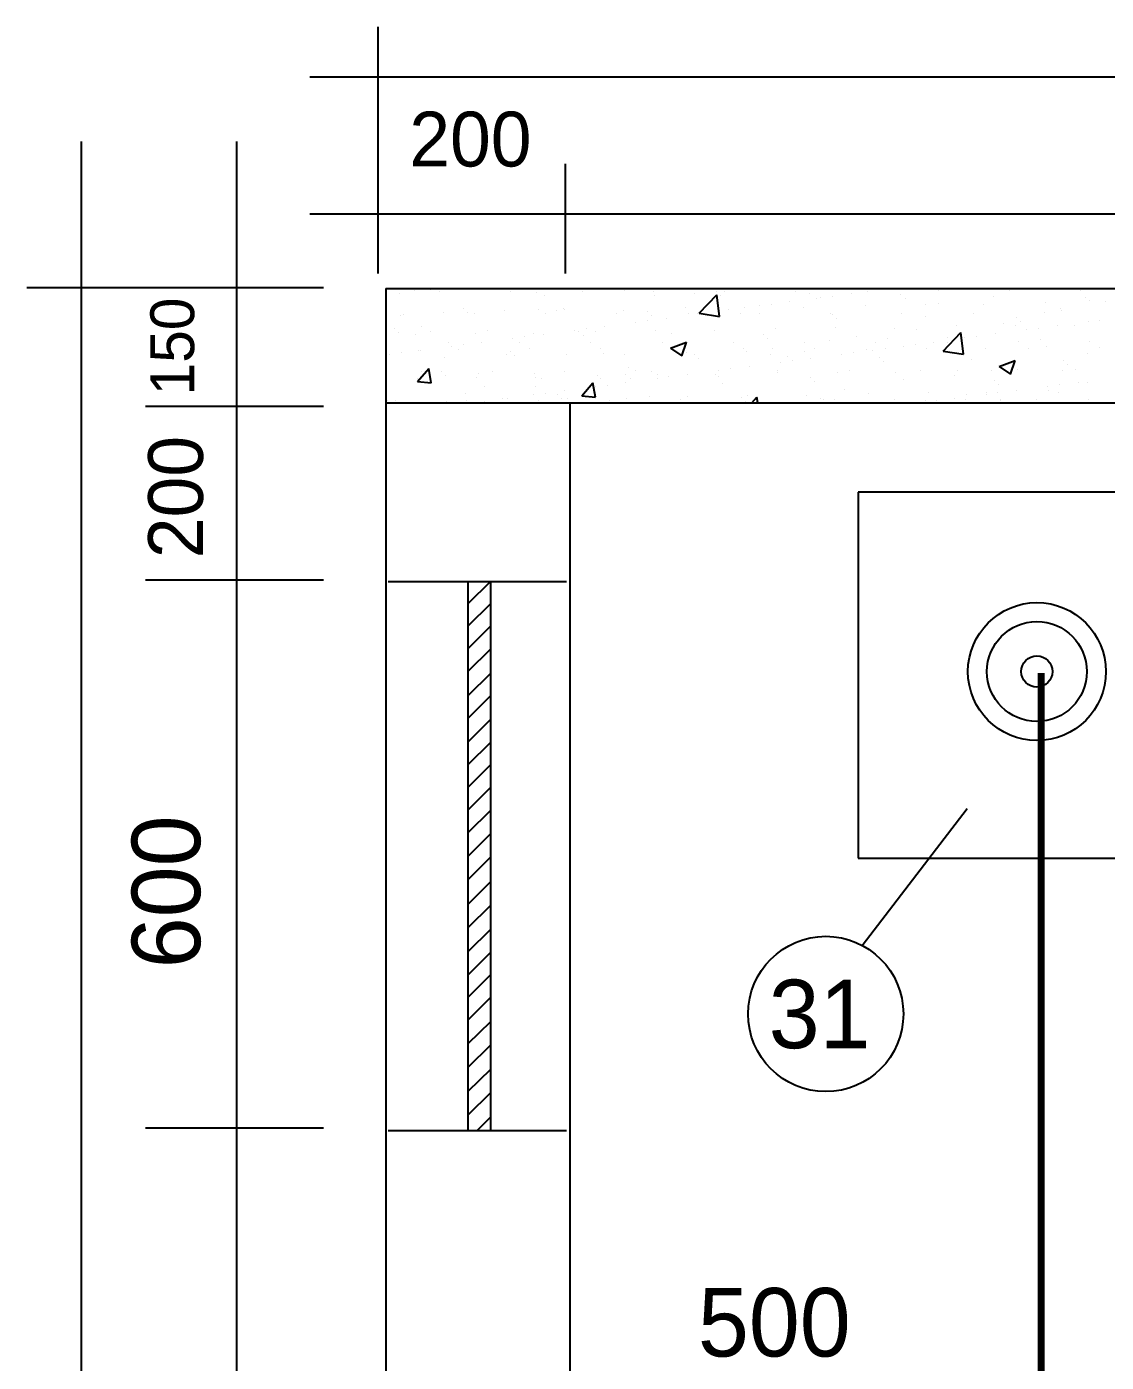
# Model space of a CAD drawing. Extents: x 0.013 to 0.842, y 0.009 to 0.544.
# Drawn here: x 0.2132 to 0.23684, y 0.16867 to 0.19792 of the extents above; entities that cross this region are included whole.
import ezdxf

# ---------------------------------------------------------------- set-up
doc = ezdxf.new("R2010")
doc.units = 0
doc.header["$LTSCALE"] = 250
doc.header["$MEASUREMENT"] = 0
doc.layers.get('0').update_dxf_attribs({"linetype": 'CONTINUOUS'})
doc.layers.add('DETALHES-DIVERSOS', color=7, linetype='CONTINUOUS')
doc.styles.add('ROMANS', font='TXT', dxfattribs={"height": 100})

# ---------------------------------------------------------------- blocks, each defined once
blk = doc.blocks.new('*X1')
at = {"color": 0}
for p, q in [((74979.23755060902, 56743.52840156615), (74979.23755060902, 56743.52840156615)), ((75049.27228820208, 56744.04894560578), (75049.27228820208, 56744.04894560578)), ((75240.99666199375, 56746.86720480563), (75240.99666199375, 56746.86720480563)), ((75402.43864611826, 56736.18298214842), (75402.43864611826, 56736.18298214842)), ((75494.75923000855, 56749.31298361995), (75494.75923000855, 56749.31298361995)), ((75496.8056233263, 56745.64029732755), (75496.8056233263, 56745.64029732755)), ((75713.8528322934, 56736.74888750211), (75713.8528322934, 56736.74888750211)), ((75900.80254962963, 56740.47114042433), (75900.80254962963, 56740.47114042433)), ((76025.26701846856, 56737.3147928558), (76025.26701846856, 56737.3147928558)), ((76300.94765055623, 56737.03401888964), (76300.94765055623, 56737.03401888964)), ((76336.6812046437, 56737.88069820951), (76336.6812046437, 56737.88069820951)), ((76648.09539081885, 56738.44660356321), (76648.09539081885, 56738.44660356321)), ((76959.50957699402, 56739.01250891689), (76959.50957699402, 56739.01250891689)), ((77025.71285657922, 56745.33722858477), (77025.71285657922, 56745.33722858477)), ((77270.92376316914, 56739.5784142706), (77270.92376316914, 56739.5784142706)), ((77582.3379493443, 56740.14431962428), (77582.3379493443, 56740.14431962428)), ((77893.75213551946, 56740.71022497798), (77893.75213551946, 56740.71022497798)), ((74913.44434219386, 56726.16685727163), (74913.44434219386, 56726.16685727163)), ((75091.02445994312, 56735.61707679471), (75091.02445994312, 56735.61707679471)), ((75513.19116342881, 56732.42322842956), (75513.19116342881, 56732.42322842956)), ((76319.3795839765, 56720.14426369924), (76319.3795839765, 56720.14426369924)), ((76539.40915207536, 56681.31413130083), (76539.40915207536, 56681.31413130083)), ((76620.70763070801, 56692.01727906288), (76620.70763070801, 56692.01727906288)), ((76706.9909701773, 56728.19217569403), (76706.9909701773, 56728.19217569403)), ((76756.53557671623, 56709.89936739703), (76756.53557671623, 56709.89936739703)), ((76808.58643193835, 56716.75199248858), (76808.58643193835, 56716.75199248858)), ((76889.88491057101, 56727.45514025063), (76889.88491057101, 56727.45514025063)), ((77107.13607110392, 56724.75505415934), (77107.13607110392, 56724.75505415934)), ((77125.56800452418, 56707.86529896895), (77125.56800452418, 56707.86529896895)), ((77213.28981533695, 56680.13275136873), (77213.28981533695, 56680.13275136873)), ((77469.0987766695, 56678.90584389066), (77469.0987766695, 56678.90584389066)), ((77513.179390725, 56715.91321096373), (77513.179390725, 56715.91321096373)), ((77739.1880981273, 56688.63664213474), (77739.1880981273, 56688.63664213474)), ((77913.32449165158, 56712.47608942904), (77913.32449165158, 56712.47608942904)), ((77931.75642507184, 56695.58633423864), (77931.75642507184, 56695.58633423864)), ((78000.94720951203, 56691.97544537423), (78000.94720951203, 56691.97544537423)), ((74931.42073401426, 56638.33724193859), (74931.42073401426, 56638.33724193859)), ((75106.12659414424, 56643.37776187415), (75106.12659414424, 56643.37776187415)), ((75194.14656955133, 56661.54542712653), (75194.14656955133, 56661.54542712653)), ((75212.57850297159, 56644.65567193613), (75212.57850297159, 56644.65567193613)), ((75242.83492018943, 56638.90314729228), (75242.83492018943, 56638.90314729228)), ((75376.21591560204, 56653.10856011823), (75376.21591560204, 56653.10856011823)), ((75554.24910636457, 56639.46905264599), (75554.24910636457, 56639.46905264599)), ((75600.18988917241, 56652.70358393091), (75600.18988917241, 56652.70358393091)), ((75637.97502698677, 56656.44736335772), (75637.97502698677, 56656.44736335772)), ((75865.66329253971, 56640.03495799968), (75865.66329253971, 56640.03495799968)), ((75893.78398831932, 56655.22045587965), (75893.78398831932, 56655.22045587965)), ((76000.334990099, 56649.26646239621), (76000.334990099, 56649.26646239621)), ((76018.76692351926, 56632.37670720582), (76018.76692351926, 56632.37670720582)), ((76082.35307098208, 56621.1415566874), (76082.35307098208, 56621.1415566874)), ((76163.87330977712, 56664.95125412374), (76163.87330977712, 56664.95125412374)), ((76177.07747871487, 56640.60086335337), (76177.07747871487, 56640.60086335337)), ((76218.18101699029, 56639.02364502155), (76218.18101699029, 56639.02364502155)), ((76351.53035084502, 56656.57941787513), (76351.53035084502, 56656.57941787513)), ((76406.3783097201, 56640.4246192006), (76406.3783097201, 56640.4246192006)), ((76425.63242116186, 56668.29005736322), (76425.63242116186, 56668.29005736322)), ((76487.35829685323, 56674.46150620928), (76487.35829685323, 56674.46150620928)), ((76488.49166489001, 56641.16676870708), (76488.49166489001, 56641.16676870708)), ((76681.44138249442, 56667.06314988515), (76681.44138249442, 56667.06314988515)), ((76799.90585106517, 56641.73267406078), (76799.90585106517, 56641.73267406078)), ((76806.52341064667, 56636.98749766591), (76806.52341064667, 56636.98749766591)), ((76824.95534406693, 56620.09774247552), (76824.95534406693, 56620.09774247552)), ((76951.5307039522, 56676.79394812924), (76951.5307039522, 56676.79394812924)), ((77111.32003724034, 56642.29857941446), (77111.32003724034, 56642.29857941446)), ((77212.56673026778, 56628.1456544703), (77212.56673026778, 56628.1456544703)), ((77422.73422341545, 56642.86448476816), (77422.73422341545, 56642.86448476816)), ((77612.71183119436, 56624.70853293561), (77612.71183119436, 56624.70853293561)), ((77734.14840959062, 56643.43039012185), (77734.14840959062, 56643.43039012185)), ((74893.53390909411, 56573.77787063311), (74893.53390909411, 56573.77787063311)), ((75299.57722871519, 56564.93602743748), (75299.57722871519, 56564.93602743748)), ((75679.8264572643, 56568.14792264605), (75679.8264572643, 56568.14792264605)), ((75699.72232964178, 56561.49890590279), (75699.72232964178, 56561.49890590279)), ((75731.87731248642, 56575.0005477376), (75731.87731248642, 56575.0005477376)), ((75773.19428059505, 56562.68871867032), (75773.19428059505, 56562.68871867032)), ((75813.17579111908, 56585.70369549965), (75813.17579111908, 56585.70369549965)), ((75949.00373712729, 56603.5857838338), (75949.00373712729, 56603.5857838338)), ((76001.05459234942, 56610.43840892535), (76001.05459234942, 56610.43840892535)), ((76034.9533919798, 56566.02752190983), (76034.9533919798, 56566.02752190983)), ((76290.76235331236, 56564.80061443174), (76290.76235331236, 56564.80061443174)), ((76560.85167477015, 56574.53141267582), (76560.85167477015, 56574.53141267582)), ((76822.61078615488, 56577.87021591533), (76822.61078615488, 56577.87021591533)), ((77078.41974748744, 56576.64330843725), (77078.41974748744, 56576.64330843725)), ((77348.50906894523, 56586.37410668133), (77348.50906894523, 56586.37410668133)), ((77610.26818032998, 56589.71290992083), (77610.26818032998, 56589.71290992083)), ((77631.14376461462, 56607.81877774522), (77631.14376461462, 56607.81877774522)), ((77656.26702564141, 56569.43620562502), (77656.26702564141, 56569.43620562502)), ((77708.31788086354, 56576.28883071657), (77708.31788086354, 56576.28883071657)), ((77789.6163594962, 56586.99197847862), (77789.6163594962, 56586.99197847862)), ((77866.07714166252, 56588.48600244275), (77866.07714166252, 56588.48600244275)), ((77925.44430550441, 56604.87406681276), (77925.44430550441, 56604.87406681276)), ((77977.49516072654, 56611.72669190432), (77977.49516072654, 56611.72669190432)), ((74911.96584251437, 56556.88811544271), (74911.96584251437, 56556.88811544271)), ((74985.53688641997, 56550.84602466482), (74985.53688641997, 56550.84602466482)), ((75129.61772378029, 56512.07183397708), (75129.61772378029, 56512.07183397708)), ((75193.52275276043, 56504.12482536211), (75193.52275276043, 56504.12482536211)), ((75247.29599780471, 56554.18482790431), (75247.29599780471, 56554.18482790431)), ((75274.82123139309, 56514.82797312416), (75274.82123139309, 56514.82797312416)), ((75410.6491774013, 56532.7100614583), (75410.6491774013, 56532.7100614583)), ((75441.03190995546, 56512.63773933078), (75441.03190995546, 56512.63773933078)), ((75462.70003262343, 56539.56268654986), (75462.70003262343, 56539.56268654986)), ((75503.10495913726, 56552.95792042624), (75503.10495913726, 56552.95792042624)), ((75543.99851125608, 56550.2658343119), (75543.99851125608, 56550.2658343119)), ((75718.15426306204, 56544.6091507124), (75718.15426306204, 56544.6091507124)), ((75752.4460961306, 56513.20364468449), (75752.4460961306, 56513.20364468449)), ((76063.86028230574, 56513.76955003817), (76063.86028230574, 56513.76955003817)), ((76105.76564926286, 56552.65706270717), (76105.76564926286, 56552.65706270717)), ((76375.2744684809, 56514.33545539187), (76375.2744684809, 56514.33545539187)), ((76505.91075018946, 56549.21994117248), (76505.91075018946, 56549.21994117248)), ((76524.34268360972, 56532.33018598209), (76524.34268360972, 56532.33018598209)), ((76686.68865465604, 56514.90136074558), (76686.68865465604, 56514.90136074558)), ((76911.95406981053, 56540.37809797687), (76911.95406981053, 56540.37809797687)), ((76998.1028408312, 56515.46726609927), (76998.1028408312, 56515.46726609927)), ((77169.96332113759, 56505.4131083411), (77169.96332113759, 56505.4131083411)), ((77251.26179977025, 56516.11625610315), (77251.26179977025, 56516.11625610315)), ((77309.51702700637, 56516.03317145296), (77309.51702700637, 56516.03317145296)), ((77312.09917073714, 56536.94097644219), (77312.09917073714, 56536.94097644219)), ((77330.5311041574, 56520.05122125179), (77330.5311041574, 56520.05122125179)), ((77387.08974577842, 56533.99834443727), (77387.08974577842, 56533.99834443727)), ((77439.14060100054, 56540.85096952882), (77439.14060100054, 56540.85096952882)), ((77520.4390796332, 56551.55411729087), (77520.4390796332, 56551.55411729087)), ((77620.93121318148, 56516.59907680666), (77620.93121318148, 56516.59907680666)), ((77718.14249035822, 56528.09913324657), (77718.14249035822, 56528.09913324657)), ((77932.34539935665, 56517.16498216035), (77932.34539935665, 56517.16498216035)), ((74856.61696862265, 56451.92229245091), (74856.61696862265, 56451.92229245091)), ((74860.37310989578, 56484.64094820605), (74860.37310989578, 56484.64094820605)), ((74872.2946176753, 56461.83433908281), (74872.2946176753, 56461.83433908281)), ((74924.34547289743, 56468.68696417436), (74924.34547289743, 56468.68696417436)), ((74998.96456825797, 56477.16847094407), (74998.96456825797, 56477.16847094407)), ((75005.64395153009, 56479.39011193641), (75005.64395153009, 56479.39011193641)), ((75112.4259299552, 56450.69538497283), (75112.4259299552, 56450.69538497283)), ((75141.4718975383, 56497.27220027056), (75141.4718975383, 56497.27220027056)), ((75171.78729607094, 56485.20685355974), (75171.78729607094, 56485.20685355974)), ((75382.51525141299, 56460.42618321691), (75382.51525141299, 56460.42618321691)), ((75399.10966918456, 56473.73134940937), (75399.10966918456, 56473.73134940937)), ((75417.54160260482, 56456.84159421897), (75417.54160260482, 56456.84159421897)), ((75483.2014822461, 56485.77275891344), (75483.2014822461, 56485.77275891344)), ((75644.27436279773, 56463.76498645641), (75644.27436279773, 56463.76498645641)), ((75794.61566842125, 56486.33866426715), (75794.61566842125, 56486.33866426715)), ((75805.15298880564, 56464.88950621375), (75805.15298880564, 56464.88950621375)), ((75900.08332413029, 56462.53807897834), (75900.08332413029, 56462.53807897834)), ((76170.17264558809, 56472.26887722241), (76170.17264558809, 56472.26887722241)), ((76205.29808973223, 56461.45238467907), (76205.29808973223, 56461.45238467907)), ((76223.73002315249, 56444.56262948868), (76223.73002315249, 56444.56262948868)), ((76417.44404077154, 56487.47047497453), (76417.44404077154, 56487.47047497453)), ((76431.93175697283, 56475.60768046191), (76431.93175697283, 56475.60768046191)), ((76611.34140935332, 56452.61054148344), (76611.34140935332, 56452.61054148344)), ((76687.74071830537, 56474.38077298384), (76687.74071830537, 56474.38077298384)), ((76712.90724004425, 56445.24053372765), (76712.90724004425, 56445.24053372765)), ((76728.85822694669, 56488.03638032824), (76728.85822694669, 56488.03638032824)), ((76848.73518605246, 56463.1226220618), (76848.73518605246, 56463.1226220618)), ((76900.7860412746, 56469.97524715335), (76900.7860412746, 56469.97524715335)), ((76957.83003976317, 56484.11157122792), (76957.83003976317, 56484.11157122792)), ((76982.08451990725, 56480.6783949154), (76982.08451990725, 56480.6783949154)), ((77011.4865102799, 56449.17341994875), (77011.4865102799, 56449.17341994875)), ((77040.27241312184, 56488.60228568193), (77040.27241312184, 56488.60228568193)), ((77117.91246591546, 56498.56048324954), (77117.91246591546, 56498.56048324954)), ((77219.58915114791, 56487.45037446741), (77219.58915114791, 56487.45037446741)), ((77475.39811248047, 56486.22346698934), (77475.39811248047, 56486.22346698934)), ((77663.10078547212, 56489.73409638932), (77663.10078547212, 56489.73409638932)), ((77745.48743393825, 56495.95426523342), (77745.48743393825, 56495.95426523342)), ((77974.5149716473, 56490.30000174301), (77974.5149716473, 56490.30000174301)), ((75012.1835701421, 56387.92701870362), (75012.1835701421, 56387.92701870362)), ((75098.49700872734, 56385.96379291595), (75098.49700872734, 56385.96379291595)), ((75323.59775631725, 56388.49292405731), (75323.59775631725, 56388.49292405731)), ((75635.01194249242, 56389.05882941101), (75635.01194249242, 56389.05882941101)), ((75946.42612866756, 56389.62473476471), (75946.42612866756, 56389.62473476471)), ((76310.38062632647, 56392.2468996863), (76310.38062632647, 56392.2468996863)), ((76362.4314815486, 56399.09952477786), (76362.4314815486, 56399.09952477786)), ((76443.72996018126, 56409.8026725399), (76443.72996018126, 56409.8026725399)), ((76569.25450101786, 56390.7565454721), (76569.25450101786, 56390.7565454721)), ((76579.55790618947, 56427.68476087405), (76579.55790618947, 56427.68476087405)), ((76631.6087614116, 56434.5373859656), (76631.6087614116, 56434.5373859656)), ((76880.668687193, 56391.32245082581), (76880.668687193, 56391.32245082581)), ((77029.91844370015, 56432.28366475836), (77029.91844370015, 56432.28366475836)), ((77192.08287336816, 56391.8883561795), (77192.08287336816, 56391.8883561795)), ((77354.8084047562, 56393.69172978002), (77354.8084047562, 56393.69172978002)), ((77417.52982990097, 56440.33157675316), (77417.52982990097, 56440.33157675316)), ((77503.49705954333, 56392.4542615332), (77503.49705954333, 56392.4542615332)), ((77616.56751614093, 56397.0305330195), (77616.56751614093, 56397.0305330195)), ((77814.91124571844, 56393.02016688689), (77814.91124571844, 56393.02016688689)), ((77817.67493082759, 56436.89445521845), (77817.67493082759, 56436.89445521845)), ((77836.10686424785, 56420.00470002806), (77836.10686424785, 56420.00470002806)), ((77872.37647747349, 56395.80362554144), (77872.37647747349, 56395.80362554144)), ((74991.83622223092, 56358.16364776351), (74991.83622223092, 56358.16364776351)), ((75116.9289421476, 56369.07403772556), (75116.9289421476, 56369.07403772556)), ((75253.59533361567, 56361.502451003), (75253.59533361567, 56361.502451003)), ((75504.54032834842, 56377.12194972033), (75504.54032834842, 56377.12194972033)), ((75509.40429494822, 56360.27554352493), (75509.40429494822, 56360.27554352493)), ((75779.49361640602, 56370.00634176902), (75779.49361640602, 56370.00634176902)), ((75824.0769218226, 56328.22380240236), (75824.0769218226, 56328.22380240236)), ((75904.685429275, 56373.68482818564), (75904.685429275, 56373.68482818564)), ((75905.37540045526, 56338.92695016441), (75905.37540045526, 56338.92695016441)), ((75923.11736269527, 56356.79507299524), (75923.11736269527, 56356.79507299524)), ((76041.20334646347, 56356.80903849856), (76041.20334646347, 56356.80903849856)), ((76041.25272779075, 56373.3451450085), (76041.25272779075, 56373.3451450085)), ((76093.2542016856, 56363.66166359011), (76093.2542016856, 56363.66166359011)), ((76174.55268031826, 56374.36481135216), (76174.55268031826, 56374.36481135216)), ((76297.06168912332, 56372.11823753043), (76297.06168912332, 56372.11823753043)), ((76310.72874889609, 56364.84298499003), (76310.72874889609, 56364.84298499003)), ((76567.1510105811, 56381.84903577452), (76567.1510105811, 56381.84903577452)), ((76710.87384982269, 56361.40586345532), (76710.87384982269, 56361.40586345532)), ((76729.30578324295, 56344.51610826493), (76729.30578324295, 56344.51610826493)), ((76828.91012196585, 56385.187839014), (76828.91012196585, 56385.187839014)), ((77084.7190832984, 56383.96093153593), (77084.7190832984, 56383.96093153593)), ((77116.91716944375, 56352.56402025971), (77116.91716944375, 56352.56402025971)), ((77517.06227037034, 56349.12689872504), (77517.06227037034, 56349.12689872504)), ((77535.4942037906, 56332.23714353465), (77535.4942037906, 56332.23714353465)), ((77800.51749019977, 56329.51208538135), (77800.51749019977, 56329.51208538135)), ((77881.81596883242, 56340.2152331434), (77881.81596883242, 56340.2152331434)), ((77923.10558999145, 56340.28505552941), (77923.10558999145, 56340.28505552941)), ((75203.9276678912, 56289.35439322691), (75203.9276678912, 56289.35439322691)), ((75502.8487867375, 56285.93331612307), (75502.8487867375, 56285.93331612307)), ((75554.89964195962, 56292.78594121462), (75554.89964195962, 56292.78594121462)), ((75604.07276881779, 56285.91727169221), (75604.07276881779, 56285.91727169221)), ((75622.50470223805, 56269.02751650182), (75622.50470223805, 56269.02751650182)), ((75636.19812059228, 56303.48908897667), (75636.19812059228, 56303.48908897667)), ((75650.5736986087, 56271.0826095551), (75650.5736986087, 56271.0826095551)), ((75772.02606660048, 56321.37117731081), (75772.02606660048, 56321.37117731081)), ((75906.38265994124, 56269.85570207702), (75906.38265994124, 56269.85570207702)), ((76010.11608843887, 56277.0754284966), (76010.11608843887, 56277.0754284966)), ((76176.47198139905, 56279.5865003211), (76176.47198139905, 56279.5865003211)), ((76410.26118936545, 56273.63830696191), (76410.26118936545, 56273.63830696191)), ((76438.23109278378, 56282.9253035606), (76438.23109278378, 56282.9253035606)), ((76694.04005411634, 56281.69839608252), (76694.04005411634, 56281.69839608252)), ((76964.12937557414, 56291.42919432661), (76964.12937557414, 56291.42919432661)), ((77225.88848695888, 56294.7679975661), (77225.88848695888, 56294.7679975661)), ((77343.46140910643, 56269.3395107679), (77343.46140910643, 56269.3395107679)), ((77479.28935511464, 56287.22159910205), (77479.28935511464, 56287.22159910205)), ((77481.69744829142, 56293.54109008802), (77481.69744829142, 56293.54109008802)), ((77531.34021033677, 56294.0742241936), (77531.34021033677, 56294.0742241936)), ((77612.63868896943, 56304.77737195565), (77612.63868896943, 56304.77737195565)), ((77748.46663497764, 56322.6594602898), (77748.46663497764, 56322.6594602898)), ((77751.78676974922, 56303.27188833211), (77751.78676974922, 56303.27188833211)), ((74862.9163044336, 56259.2399155496), (74862.9163044336, 56259.2399155496)), ((74898.966373733, 56261.0957053884), (74898.966373733, 56261.0957053884)), ((75118.72526576616, 56258.01300807152), (75118.72526576616, 56258.01300807152)), ((75210.38055990814, 56261.66161074211), (75210.38055990814, 56261.66161074211)), ((75233.6715068745, 56250.49545493532), (75233.6715068745, 56250.49545493532)), ((75285.72236209663, 56257.34808002687), (75285.72236209663, 56257.34808002687)), ((75367.02084072928, 56268.05122778892), (75367.02084072928, 56268.05122778892)), ((75388.81458722395, 56267.7438063156), (75388.81458722395, 56267.7438063156)), ((75521.79474608328, 56262.22751609581), (75521.79474608328, 56262.22751609581)), ((75833.20893225845, 56262.79342144951), (75833.20893225845, 56262.79342144951)), ((76144.62311843359, 56263.35932680321), (76144.62311843359, 56263.35932680321)), ((76428.69312278571, 56256.74855177152), (76428.69312278571, 56256.74855177152)), ((76767.45149078389, 56264.49113751059), (76767.45149078389, 56264.49113751059)), ((76816.30450898655, 56264.79646376628), (76816.30450898655, 56264.79646376628)), ((77078.86567695903, 56265.0570428643), (77078.86567695903, 56265.0570428643)), ((77210.11207525164, 56251.7837379143), (77210.11207525164, 56251.7837379143)), ((77216.44960991312, 56261.3593422316), (77216.44960991312, 56261.3593422316)), ((77262.16293047377, 56258.63636300585), (77262.16293047377, 56258.63636300585)), ((77390.27986313419, 56265.622948218), (77390.27986313419, 56265.622948218)), ((77622.4929295342, 56252.517499036), (77622.4929295342, 56252.517499036)), ((77701.69404930936, 56266.18885357169), (77701.69404930936, 56266.18885357169))]:
    blk.add_line(p, q, dxfattribs=at)
blk = doc.blocks.new('*X0')
at = {"color": 0}
for p, q in [((75549.23070079683, 56717.37844362852), (75549.23070079683, 56717.37844362852)), ((76028.13288406533, 56720.62186421183), (76028.13288406533, 56720.62186421183)), ((76203.9032056837, 56729.83177379832), (76203.9032056837, 56729.83177379832)), ((76224.71753090627, 56641.8923851812), (76302.60602633748, 56723.06893524009)), ((76313.6979786585, 56628.04256061857), (76302.64979419208, 56723.01237051329)), ((76737.7256418561, 56707.27690206392), (76737.7256418561, 56707.27690206392)), ((77271.54807802851, 56684.72203032955), (77271.54807802851, 56684.72203032955)), ((74917.68032410172, 56634.23325918434), (74917.68032410172, 56634.23325918434)), ((75523.02636151273, 56656.60326632945), (75523.02636151273, 56656.60326632945)), ((75632.74518204265, 56664.21610572413), (75632.74518204265, 56664.21610572413)), ((76224.71752946157, 56641.8924039804), (76313.65428351857, 56628.09915281158)), ((77805.37051420091, 56662.16715859518), (77805.37051420091, 56662.16715859518)), ((77807.40544582829, 56654.89483856176), (77807.40544582829, 56654.89483856176)), ((75009.58962888707, 56586.19267344249), (75009.58962888707, 56586.19267344249)), ((75049.55901270028, 56564.11112339182), (75049.55901270028, 56564.11112339182)), ((77175.85506913318, 56571.74965411758), (77175.85506913318, 56571.74965411758)), ((77553.90316660413, 56597.13350475438), (77553.90316660413, 56597.13350475438)), ((76099.90520445142, 56488.88200409277), (76169.92373643871, 56515.75960030867)), ((76149.69084870839, 56455.27083713782), (76169.96717290494, 56515.69998985662)), ((76797.12313208838, 56521.88864868952), (76797.12313208838, 56521.88864868952)), ((77048.79664405153, 56533.114906872), (77048.79664405153, 56533.114906872)), ((77291.95857953191, 56476.37337085218), (77369.84707496312, 56557.54992091106)), ((77380.93887839114, 56462.52287965701), (77369.89069392472, 56557.49268955173)), ((76099.90523720252, 56488.88199175211), (76149.64749155582, 56455.33041754387)), ((76535.35991142587, 56462.70431398505), (76535.35991142587, 56462.70431398505)), ((76546.78330459149, 56488.93078515396), (76546.78330459149, 56488.93078515396)), ((77291.95857814548, 56476.37338995459), (77380.89533220248, 56462.58013878577)), ((77924.20253262525, 56467.97225012357), (77924.20253262525, 56467.97225012357)), ((74994.61871464738, 56343.32303922838), (75042.82778537387, 56400.77637246231)), ((75054.43373059423, 56338.03459919163), (75042.87116874347, 56400.71728407896)), ((75915.23292789637, 56405.78560070978), (75915.23292789637, 56405.78560070978)), ((76015.97302874803, 56387.72801038051), (76015.97302874803, 56387.72801038051)), ((77537.03464041736, 56408.79426801819), (77607.05317240465, 56435.67186423409)), ((77537.03467360335, 56408.79425580108), (77586.77692795666, 56375.24268159284)), ((77586.82020851434, 56375.18197707489), (77607.0965327109, 56435.61112979369)), ((74994.61874064786, 56343.32305632503), (75054.39042253337, 56338.09371176016)), ((75260.28122490052, 56378.40269449091), (75260.28122490052, 56378.40269449091)), ((75536.50099085158, 56355.92459528172), (75536.50099085158, 56355.92459528172)), ((75711.87889724814, 56280.57090424579), (75760.08796797463, 56338.02423747972)), ((75771.69385850818, 56275.28190096971), (75760.13129665742, 56337.96458585703)), ((75794.10366107294, 56355.84782275655), (75794.10366107294, 56355.84782275655)), ((76327.92609724532, 56333.29295102218), (76327.92609724532, 56333.29295102218)), ((77341.01636328285, 56367.86726779126), (77341.01636328285, 56367.86726779126)), ((75286.16116335469, 56322.96673174616), (75286.16116335469, 56322.96673174616)), ((75510.86650619544, 56323.70941249814), (75510.86650619544, 56323.70941249814)), ((75711.87892327392, 56280.57092154671), (75771.65060515943, 56275.34157698185)), ((76456.14233869097, 56250), (76477.34815057537, 56275.27210249711)), ((76482.04205513514, 56250), (76477.39142457138, 56275.21188763509)), ((76861.74853341775, 56310.7380792878), (76861.74853341775, 56310.7380792878)), ((77395.57096959015, 56288.1832075534), (77395.57096959015, 56288.1832075534)), ((77794.67573588304, 56293.44099021495), (77794.67573588304, 56293.44099021495)), ((74997.42977356979, 56253.29881961117), (74997.42977356979, 56253.29881961117)), ((76757.83019394048, 56267.76228545894), (76757.83019394048, 56267.76228545894)), ((77541.74331128683, 56264.23965092307), (77541.74331128683, 56264.23965092307)), ((77544.33590838614, 56260.48312667938), (77544.33590838614, 56260.48312667938)), ((77929.39340576256, 56265.62833581903), (77929.39340576256, 56265.62833581903))]:
    blk.add_line(p, q, dxfattribs=at)

msp = doc.modelspace()

# ---------------------------------------------------------------- linework, layer by layer
at = {"layer": 'DETALHES-DIVERSOS'}
for p, q in [((0.2208999999999997, 0.1925155403581521), (0.2208999999999997, 0.1979155403581463)), ((0.2193999999999997, 0.1968155403581477), (0.2958999999999997, 0.1968155403581477)), ((0.2143999999999997, 0.1295), (0.2143999999999997, 0.1954000000000015)), ((0.2177999999999993, 0.1295), (0.2177999999999993, 0.1954000000000015)), ((0.225, 0.1925155403581521), (0.225, 0.1949155403581463)), ((0.2193999999999997, 0.1938155403581477), (0.2958999999999997, 0.1938155403581477)), ((0.2197000000000007, 0.1921999999999971), (0.2132000000000007, 0.1921999999999971)), ((0.2210624773257441, 0.1921831082467688), (0.2210624773257441, 0.1896782254342688)), ((0.2210624773257441, 0.1921831082467688), (0.2901401188452892, 0.1921831082467688)), ((0.2197000000000007, 0.1895999999999985), (0.2157999999999993, 0.1895999999999985)), ((0.2210624773257441, 0.1897283230905159), (0.2210624773257441, 0.1295610379342688)), ((0.2210624773257441, 0.1896782254342688), (0.2900900211890384, 0.1896782254342688)), ((0.2250951322452893, 0.1896782254342688), (0.2250951322452893, 0.1300620144967688)), ((0.25169698771404, 0.1877244168405159), (0.23140743693279, 0.1877244168405159)), ((0.23140743693279, 0.1877244168405159), (0.23140743693279, 0.1797087918405159)), ((0.2197000000000007, 0.1858000000000029), (0.2157999999999993, 0.1858000000000029)), ((0.2211125749819949, 0.185770608246763), (0.2250201921694952, 0.185770608246763)), ((0.2233570556583982, 0.1857707926758012), (0.2228641908506816, 0.1852776092060085)), ((0.2228659929507448, 0.173747170746763), (0.2228659929507448, 0.185770608246763)), ((0.2233669695132449, 0.173747170746763), (0.2233669695132449, 0.185770608246763)), ((0.2233570556583982, 0.1852830779743235), (0.2228641908506816, 0.1847898945045308)), ((0.2233570556583982, 0.1847898945045308), (0.2228641908506816, 0.1842967110347381)), ((0.2233570556583982, 0.184289901088574), (0.2228641908506816, 0.1837967176187813)), ((0.2233570556583982, 0.1837576500328724), (0.2228641908506816, 0.1832644665630796)), ((0.2233570556583982, 0.1832630328902014), (0.2228641908506816, 0.182769849420416)), ((0.2233570556583982, 0.1827469106543795), (0.2228641908506816, 0.1822537271845868)), ((0.2233570556583982, 0.1822469172384154), (0.2228641908506816, 0.1817537337686299)), ((0.2233570556583982, 0.1817523000957517), (0.2228641908506816, 0.181259116625959)), ((0.2233570556583982, 0.1812576829530808), (0.2228641908506816, 0.1807644994832881)), ((0.2233570556583982, 0.180757689537124), (0.2228641908506816, 0.1802645060673312)), ((0.2315, 0.1778000000000029), (0.2337999999999993, 0.1808000000000029)), ((0.2233570556583982, 0.1802415673012947), (0.2228641908506816, 0.179748383831502)), ((0.2233570556583982, 0.1797308213387587), (0.2228641908506816, 0.179237637868966)), ((0.23140743693279, 0.1797087918405159), (0.25169698771404, 0.1797087918405159)), ((0.2233570556583982, 0.1791931940097711), (0.2228641908506816, 0.1787000105399784)), ((0.2233570556583982, 0.1786770717739419), (0.2228641908506816, 0.1781838883041492)), ((0.2233570556583982, 0.1781501969915334), (0.2228641908506816, 0.1776570135217408)), ((0.2233570556583982, 0.1776448273022834), (0.2228641908506816, 0.1771516438324907)), ((0.2233570556583982, 0.1771555864329057), (0.2228641908506816, 0.176662402963113)), ((0.2233570556583982, 0.1766609692902348), (0.2228641908506816, 0.1761677858204421)), ((0.2233570556583982, 0.176128188870498), (0.2228641908506816, 0.1756462873113269)), ((0.2233570556583982, 0.1756179722719972), (0.2228641908506816, 0.1751247888022117)), ((0.2233570556583982, 0.1750851918522603), (0.2228641908506816, 0.1746032902930892)), ((0.2233570556583982, 0.1745749752537668), (0.2228641908506816, 0.1740817917839741)), ((0.2233570556583982, 0.1740373479247792), (0.2230590144625367, 0.173739114030177)), ((0.2197000000000007, 0.1738000000000029), (0.2157999999999993, 0.1738000000000029)), ((0.2211125749819949, 0.173747170746763), (0.2250201921694952, 0.173747170746763))]:
    msp.add_line(p, q, dxfattribs=at)
at = {"layer": 'DETALHES-DIVERSOS', "const_width": 0.00015029296875}
msp.add_lwpolyline([(0.23541524943279, 0.1572650418405174), (0.23541524943279, 0.183766701996763)], dxfattribs=at)
at = {"layer": 'DETALHES-DIVERSOS'}
for centre, radius in [((0.2353240397738882, 0.1837966883006884), 0.001510158574723044), ((0.2353240397738882, 0.1837966883006884), 0.001093744866509748), ((0.2353240397738882, 0.1837966883006884), 0.0003419226961637197), ((0.2307000000000008, 0.1763000000000029), 0.0017)]:
    msp.add_circle(centre, radius, dxfattribs=at)

# ---------------------------------------------------------------- block references
at = {"layer": 'DETALHES-DIVERSOS', "xscale": 5.009765625e-06, "yscale": 5.009765625e-06, "zscale": 5.009765625e-06}
for name in ['*X1', '*X0']:
    msp.add_blockref(name, (-0.1539437349422096, -0.09212109097198118), dxfattribs=at)

# ---------------------------------------------------------------- texts
at = {"layer": 'DETALHES-DIVERSOS', "style": 'ROMANS'}
for s, height, p in [('200', 0.0012, (0.2215789030535016, 0.1948555403581486)), ('31', 0.0015, (0.2294500000000007, 0.1755500000000029)), ('500', 0.0015, (0.2278999999999997, 0.1688000000000029))]:
    msp.add_text(s, height=height, dxfattribs=at).set_placement(p)
for s, height, p in [('150', 0.0009599999999999999, (0.2168680000000004, 0.1898431224427987)), ('200', 0.0012, (0.2170599999999995, 0.1862789030534987)), ('600', 0.0015, (0.217, 0.1773000000000029))]:
    msp.add_text(s, height=height, rotation=90, dxfattribs=at).set_placement(p)

doc.saveas('drawing.dxf')
